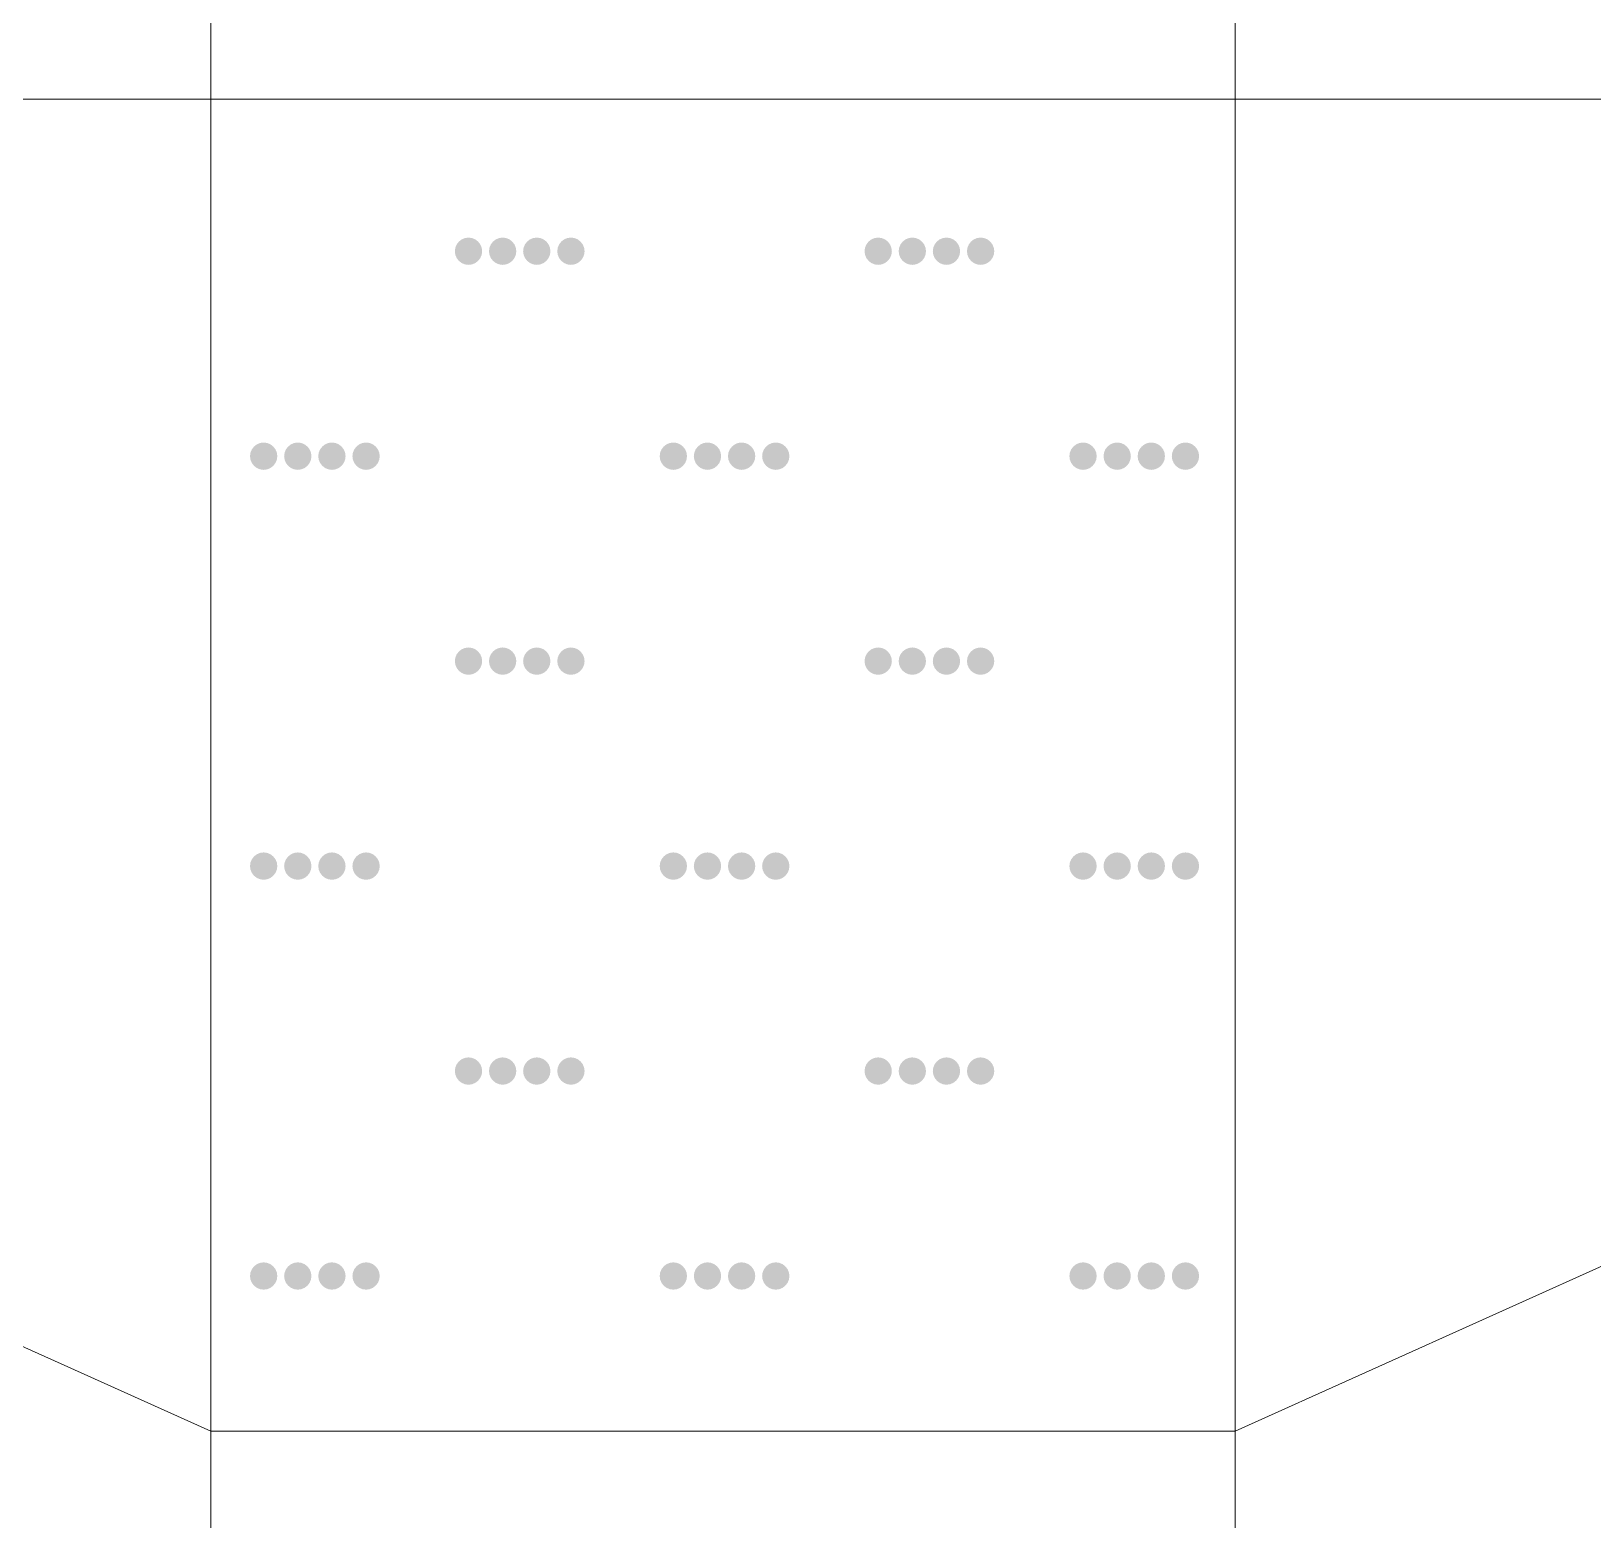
# Model space of a CAD drawing. Header units: inches. Extents: x -27 to 109, y -598 to 26.
# Drawn here: x 17.731 to 20.78, y -423.076 to -420.171 of the extents above; entities that cross this region are included whole.
import ezdxf

# ---------------------------------------------------------------- set-up
doc = ezdxf.new("R2010")
doc.units = ezdxf.units.IN
doc.header["$MEASUREMENT"] = 0
doc.layers.get('0').update_dxf_attribs({"lineweight": 0})

# ---------------------------------------------------------------- blocks, each defined once
blk = doc.blocks.new('lr_block_89')
at = {"true_color": 0x000000}
for points in [[(18.6105, -420.6076), (18.6114, -420.6007), (18.6105, -420.5938), (18.6078, -420.5874), (18.6035, -420.5819), (18.5981, -420.5776), (18.5917, -420.575), (18.5847, -420.574), (18.5778, -420.575), (18.5714, -420.5776), (18.5659, -420.5819), (18.5617, -420.5874), (18.559, -420.5938), (18.5581, -420.6007), (18.559, -420.6076), (18.5617, -420.614), (18.5659, -420.6195), (18.5714, -420.6237), (18.5778, -420.6264), (18.5847, -420.6273), (18.5917, -420.6264), (18.5981, -420.6237), (18.6035, -420.6195), (18.6078, -420.614)], [(18.6771, -420.6076), (18.6781, -420.6007), (18.6771, -420.5938), (18.6745, -420.5874), (18.6702, -420.5819), (18.6647, -420.5776), (18.6583, -420.575), (18.6514, -420.574), (18.6445, -420.575), (18.6381, -420.5776), (18.6326, -420.5819), (18.6283, -420.5874), (18.6257, -420.5938), (18.6247, -420.6007), (18.6257, -420.6076), (18.6283, -420.614), (18.6326, -420.6195), (18.6381, -420.6237), (18.6445, -420.6264), (18.6514, -420.6273), (18.6583, -420.6264), (18.6647, -420.6237), (18.6702, -420.6195), (18.6745, -420.614)], [(18.7438, -420.6076), (18.7447, -420.6007), (18.7438, -420.5938), (18.7411, -420.5874), (18.7369, -420.5819), (18.7314, -420.5776), (18.725, -420.575), (18.7181, -420.574), (18.7111, -420.575), (18.7047, -420.5776), (18.6993, -420.5819), (18.695, -420.5874), (18.6923, -420.5938), (18.6914, -420.6007), (18.6923, -420.6076), (18.695, -420.614), (18.6993, -420.6195), (18.7047, -420.6237), (18.7111, -420.6264), (18.7181, -420.6273), (18.725, -420.6264), (18.7314, -420.6237), (18.7369, -420.6195), (18.7411, -420.614)], [(18.8105, -420.6076), (18.8114, -420.6007), (18.8105, -420.5938), (18.8078, -420.5874), (18.8035, -420.5819), (18.7981, -420.5776), (18.7917, -420.575), (18.7847, -420.574), (18.7778, -420.575), (18.7714, -420.5776), (18.7659, -420.5819), (18.7617, -420.5874), (18.759, -420.5938), (18.7581, -420.6007), (18.759, -420.6076), (18.7617, -420.614), (18.7659, -420.6195), (18.7714, -420.6237), (18.7778, -420.6264), (18.7847, -420.6273), (18.7917, -420.6264), (18.7981, -420.6237), (18.8035, -420.6195), (18.8078, -420.614)], [(19.4105, -420.6076), (19.4114, -420.6007), (19.4105, -420.5938), (19.4078, -420.5874), (19.4035, -420.5819), (19.3981, -420.5776), (19.3917, -420.575), (19.3847, -420.574), (19.3778, -420.575), (19.3714, -420.5776), (19.3659, -420.5819), (19.3617, -420.5874), (19.359, -420.5938), (19.3581, -420.6007), (19.359, -420.6076), (19.3617, -420.614), (19.3659, -420.6195), (19.3714, -420.6237), (19.3778, -420.6264), (19.3847, -420.6273), (19.3917, -420.6264), (19.3981, -420.6237), (19.4035, -420.6195), (19.4078, -420.614)], [(19.4771, -420.6076), (19.4781, -420.6007), (19.4771, -420.5938), (19.4745, -420.5874), (19.4702, -420.5819), (19.4647, -420.5776), (19.4583, -420.575), (19.4514, -420.574), (19.4445, -420.575), (19.4381, -420.5776), (19.4326, -420.5819), (19.4283, -420.5874), (19.4257, -420.5938), (19.4247, -420.6007), (19.4257, -420.6076), (19.4283, -420.614), (19.4326, -420.6195), (19.4381, -420.6237), (19.4445, -420.6264), (19.4514, -420.6273), (19.4583, -420.6264), (19.4647, -420.6237), (19.4702, -420.6195), (19.4745, -420.614)], [(19.5438, -420.6076), (19.5447, -420.6007), (19.5438, -420.5938), (19.5411, -420.5874), (19.5369, -420.5819), (19.5314, -420.5776), (19.525, -420.575), (19.5181, -420.574), (19.5111, -420.575), (19.5047, -420.5776), (19.4993, -420.5819), (19.495, -420.5874), (19.4923, -420.5938), (19.4914, -420.6007), (19.4923, -420.6076), (19.495, -420.614), (19.4993, -420.6195), (19.5047, -420.6237), (19.5111, -420.6264), (19.5181, -420.6273), (19.525, -420.6264), (19.5314, -420.6237), (19.5369, -420.6195), (19.5411, -420.614)], [(19.6105, -420.6076), (19.6114, -420.6007), (19.6105, -420.5938), (19.6078, -420.5874), (19.6035, -420.5819), (19.5981, -420.5776), (19.5917, -420.575), (19.5847, -420.574), (19.5778, -420.575), (19.5714, -420.5776), (19.5659, -420.5819), (19.5617, -420.5874), (19.559, -420.5938), (19.5581, -420.6007), (19.559, -420.6076), (19.5617, -420.614), (19.5659, -420.6195), (19.5714, -420.6237), (19.5778, -420.6264), (19.5847, -420.6273), (19.5917, -420.6264), (19.5981, -420.6237), (19.6035, -420.6195), (19.6078, -420.614)], [(18.2105, -421.0076), (18.2114, -421.0007), (18.2105, -420.9937), (18.2078, -420.9873), (18.2035, -420.9819), (18.1981, -420.9776), (18.1917, -420.9749), (18.1847, -420.974), (18.1778, -420.9749), (18.1714, -420.9776), (18.1659, -420.9819), (18.1617, -420.9873), (18.159, -420.9937), (18.1581, -421.0007), (18.159, -421.0076), (18.1617, -421.014), (18.1659, -421.0195), (18.1714, -421.0238), (18.1778, -421.0264), (18.1847, -421.0274), (18.1917, -421.0264), (18.1981, -421.0238), (18.2035, -421.0195), (18.2078, -421.014)], [(18.2771, -421.0076), (18.2781, -421.0007), (18.2771, -420.9937), (18.2745, -420.9873), (18.2702, -420.9819), (18.2647, -420.9776), (18.2583, -420.9749), (18.2514, -420.974), (18.2445, -420.9749), (18.2381, -420.9776), (18.2326, -420.9819), (18.2283, -420.9873), (18.2257, -420.9937), (18.2247, -421.0007), (18.2257, -421.0076), (18.2283, -421.014), (18.2326, -421.0195), (18.2381, -421.0238), (18.2445, -421.0264), (18.2514, -421.0274), (18.2583, -421.0264), (18.2647, -421.0238), (18.2702, -421.0195), (18.2745, -421.014)], [(18.3438, -421.0076), (18.3447, -421.0007), (18.3438, -420.9937), (18.3411, -420.9873), (18.3369, -420.9819), (18.3314, -420.9776), (18.325, -420.9749), (18.3181, -420.974), (18.3111, -420.9749), (18.3047, -420.9776), (18.2993, -420.9819), (18.295, -420.9873), (18.2923, -420.9937), (18.2914, -421.0007), (18.2923, -421.0076), (18.295, -421.014), (18.2993, -421.0195), (18.3047, -421.0238), (18.3111, -421.0264), (18.3181, -421.0274), (18.325, -421.0264), (18.3314, -421.0238), (18.3369, -421.0195), (18.3411, -421.014)], [(18.4105, -421.0076), (18.4114, -421.0007), (18.4105, -420.9937), (18.4078, -420.9873), (18.4035, -420.9819), (18.3981, -420.9776), (18.3917, -420.9749), (18.3847, -420.974), (18.3778, -420.9749), (18.3714, -420.9776), (18.3659, -420.9819), (18.3617, -420.9873), (18.359, -420.9937), (18.3581, -421.0007), (18.359, -421.0076), (18.3617, -421.014), (18.3659, -421.0195), (18.3714, -421.0238), (18.3778, -421.0264), (18.3847, -421.0274), (18.3917, -421.0264), (18.3981, -421.0238), (18.4035, -421.0195), (18.4078, -421.014)], [(19.0105, -421.0076), (19.0114, -421.0007), (19.0105, -420.9937), (19.0078, -420.9873), (19.0035, -420.9819), (18.9981, -420.9776), (18.9917, -420.9749), (18.9847, -420.974), (18.9778, -420.9749), (18.9714, -420.9776), (18.9659, -420.9819), (18.9617, -420.9873), (18.959, -420.9937), (18.9581, -421.0007), (18.959, -421.0076), (18.9617, -421.014), (18.9659, -421.0195), (18.9714, -421.0238), (18.9778, -421.0264), (18.9847, -421.0274), (18.9917, -421.0264), (18.9981, -421.0238), (19.0035, -421.0195), (19.0078, -421.014)], [(19.0771, -421.0076), (19.0781, -421.0007), (19.0771, -420.9937), (19.0745, -420.9873), (19.0702, -420.9819), (19.0647, -420.9776), (19.0583, -420.9749), (19.0514, -420.974), (19.0445, -420.9749), (19.0381, -420.9776), (19.0326, -420.9819), (19.0283, -420.9873), (19.0257, -420.9937), (19.0247, -421.0007), (19.0257, -421.0076), (19.0283, -421.014), (19.0326, -421.0195), (19.0381, -421.0238), (19.0445, -421.0264), (19.0514, -421.0274), (19.0583, -421.0264), (19.0647, -421.0238), (19.0702, -421.0195), (19.0745, -421.014)], [(19.1438, -421.0076), (19.1447, -421.0007), (19.1438, -420.9937), (19.1411, -420.9873), (19.1369, -420.9819), (19.1314, -420.9776), (19.125, -420.9749), (19.1181, -420.974), (19.1111, -420.9749), (19.1047, -420.9776), (19.0993, -420.9819), (19.095, -420.9873), (19.0923, -420.9937), (19.0914, -421.0007), (19.0923, -421.0076), (19.095, -421.014), (19.0993, -421.0195), (19.1047, -421.0238), (19.1111, -421.0264), (19.1181, -421.0274), (19.125, -421.0264), (19.1314, -421.0238), (19.1369, -421.0195), (19.1411, -421.014)], [(19.2105, -421.0076), (19.2114, -421.0007), (19.2105, -420.9937), (19.2078, -420.9873), (19.2035, -420.9819), (19.1981, -420.9776), (19.1917, -420.9749), (19.1847, -420.974), (19.1778, -420.9749), (19.1714, -420.9776), (19.1659, -420.9819), (19.1617, -420.9873), (19.159, -420.9937), (19.1581, -421.0007), (19.159, -421.0076), (19.1617, -421.014), (19.1659, -421.0195), (19.1714, -421.0238), (19.1778, -421.0264), (19.1847, -421.0274), (19.1917, -421.0264), (19.1981, -421.0238), (19.2035, -421.0195), (19.2078, -421.014)], [(19.8105, -421.0076), (19.8114, -421.0007), (19.8105, -420.9937), (19.8078, -420.9873), (19.8035, -420.9819), (19.7981, -420.9776), (19.7917, -420.9749), (19.7847, -420.974), (19.7778, -420.9749), (19.7714, -420.9776), (19.7659, -420.9819), (19.7617, -420.9873), (19.759, -420.9937), (19.7581, -421.0007), (19.759, -421.0076), (19.7617, -421.014), (19.7659, -421.0195), (19.7714, -421.0238), (19.7778, -421.0264), (19.7847, -421.0274), (19.7917, -421.0264), (19.7981, -421.0238), (19.8035, -421.0195), (19.8078, -421.014)], [(19.8771, -421.0076), (19.8781, -421.0007), (19.8771, -420.9937), (19.8745, -420.9873), (19.8702, -420.9819), (19.8647, -420.9776), (19.8583, -420.9749), (19.8514, -420.974), (19.8445, -420.9749), (19.8381, -420.9776), (19.8326, -420.9819), (19.8283, -420.9873), (19.8257, -420.9937), (19.8247, -421.0007), (19.8257, -421.0076), (19.8283, -421.014), (19.8326, -421.0195), (19.8381, -421.0238), (19.8445, -421.0264), (19.8514, -421.0274), (19.8583, -421.0264), (19.8647, -421.0238), (19.8702, -421.0195), (19.8745, -421.014)], [(19.9438, -421.0076), (19.9447, -421.0007), (19.9438, -420.9937), (19.9411, -420.9873), (19.9369, -420.9819), (19.9314, -420.9776), (19.925, -420.9749), (19.9181, -420.974), (19.9111, -420.9749), (19.9047, -420.9776), (19.8993, -420.9819), (19.895, -420.9873), (19.8923, -420.9937), (19.8914, -421.0007), (19.8923, -421.0076), (19.895, -421.014), (19.8993, -421.0195), (19.9047, -421.0238), (19.9111, -421.0264), (19.9181, -421.0274), (19.925, -421.0264), (19.9314, -421.0238), (19.9369, -421.0195), (19.9411, -421.014)], [(20.0105, -421.0076), (20.0114, -421.0007), (20.0105, -420.9937), (20.0078, -420.9873), (20.0035, -420.9819), (19.9981, -420.9776), (19.9917, -420.9749), (19.9847, -420.974), (19.9778, -420.9749), (19.9714, -420.9776), (19.9659, -420.9819), (19.9617, -420.9873), (19.959, -420.9937), (19.9581, -421.0007), (19.959, -421.0076), (19.9617, -421.014), (19.9659, -421.0195), (19.9714, -421.0238), (19.9778, -421.0264), (19.9847, -421.0274), (19.9917, -421.0264), (19.9981, -421.0238), (20.0035, -421.0195), (20.0078, -421.014)], [(18.6105, -421.4076), (18.6114, -421.4007), (18.6105, -421.3938), (18.6078, -421.3874), (18.6035, -421.3819), (18.5981, -421.3776), (18.5917, -421.375), (18.5847, -421.374), (18.5778, -421.375), (18.5714, -421.3776), (18.5659, -421.3819), (18.5617, -421.3874), (18.559, -421.3938), (18.5581, -421.4007), (18.559, -421.4076), (18.5617, -421.414), (18.5659, -421.4195), (18.5714, -421.4237), (18.5778, -421.4264), (18.5847, -421.4273), (18.5917, -421.4264), (18.5981, -421.4237), (18.6035, -421.4195), (18.6078, -421.414)], [(18.6771, -421.4076), (18.6781, -421.4007), (18.6771, -421.3938), (18.6745, -421.3874), (18.6702, -421.3819), (18.6647, -421.3776), (18.6583, -421.375), (18.6514, -421.374), (18.6445, -421.375), (18.6381, -421.3776), (18.6326, -421.3819), (18.6283, -421.3874), (18.6257, -421.3938), (18.6247, -421.4007), (18.6257, -421.4076), (18.6283, -421.414), (18.6326, -421.4195), (18.6381, -421.4237), (18.6445, -421.4264), (18.6514, -421.4273), (18.6583, -421.4264), (18.6647, -421.4237), (18.6702, -421.4195), (18.6745, -421.414)], [(18.7438, -421.4076), (18.7447, -421.4007), (18.7438, -421.3938), (18.7411, -421.3874), (18.7369, -421.3819), (18.7314, -421.3776), (18.725, -421.375), (18.7181, -421.374), (18.7111, -421.375), (18.7047, -421.3776), (18.6993, -421.3819), (18.695, -421.3874), (18.6923, -421.3938), (18.6914, -421.4007), (18.6923, -421.4076), (18.695, -421.414), (18.6993, -421.4195), (18.7047, -421.4237), (18.7111, -421.4264), (18.7181, -421.4273), (18.725, -421.4264), (18.7314, -421.4237), (18.7369, -421.4195), (18.7411, -421.414)], [(18.8105, -421.4076), (18.8114, -421.4007), (18.8105, -421.3938), (18.8078, -421.3874), (18.8035, -421.3819), (18.7981, -421.3776), (18.7917, -421.375), (18.7847, -421.374), (18.7778, -421.375), (18.7714, -421.3776), (18.7659, -421.3819), (18.7617, -421.3874), (18.759, -421.3938), (18.7581, -421.4007), (18.759, -421.4076), (18.7617, -421.414), (18.7659, -421.4195), (18.7714, -421.4237), (18.7778, -421.4264), (18.7847, -421.4273), (18.7917, -421.4264), (18.7981, -421.4237), (18.8035, -421.4195), (18.8078, -421.414)], [(19.4105, -421.4076), (19.4114, -421.4007), (19.4105, -421.3938), (19.4078, -421.3874), (19.4035, -421.3819), (19.3981, -421.3776), (19.3917, -421.375), (19.3847, -421.374), (19.3778, -421.375), (19.3714, -421.3776), (19.3659, -421.3819), (19.3617, -421.3874), (19.359, -421.3938), (19.3581, -421.4007), (19.359, -421.4076), (19.3617, -421.414), (19.3659, -421.4195), (19.3714, -421.4237), (19.3778, -421.4264), (19.3847, -421.4273), (19.3917, -421.4264), (19.3981, -421.4237), (19.4035, -421.4195), (19.4078, -421.414)], [(19.4771, -421.4076), (19.4781, -421.4007), (19.4771, -421.3938), (19.4745, -421.3874), (19.4702, -421.3819), (19.4647, -421.3776), (19.4583, -421.375), (19.4514, -421.374), (19.4445, -421.375), (19.4381, -421.3776), (19.4326, -421.3819), (19.4283, -421.3874), (19.4257, -421.3938), (19.4247, -421.4007), (19.4257, -421.4076), (19.4283, -421.414), (19.4326, -421.4195), (19.4381, -421.4237), (19.4445, -421.4264), (19.4514, -421.4273), (19.4583, -421.4264), (19.4647, -421.4237), (19.4702, -421.4195), (19.4745, -421.414)], [(19.5438, -421.4076), (19.5447, -421.4007), (19.5438, -421.3938), (19.5411, -421.3874), (19.5369, -421.3819), (19.5314, -421.3776), (19.525, -421.375), (19.5181, -421.374), (19.5111, -421.375), (19.5047, -421.3776), (19.4993, -421.3819), (19.495, -421.3874), (19.4923, -421.3938), (19.4914, -421.4007), (19.4923, -421.4076), (19.495, -421.414), (19.4993, -421.4195), (19.5047, -421.4237), (19.5111, -421.4264), (19.5181, -421.4273), (19.525, -421.4264), (19.5314, -421.4237), (19.5369, -421.4195), (19.5411, -421.414)], [(19.6105, -421.4076), (19.6114, -421.4007), (19.6105, -421.3938), (19.6078, -421.3874), (19.6035, -421.3819), (19.5981, -421.3776), (19.5917, -421.375), (19.5847, -421.374), (19.5778, -421.375), (19.5714, -421.3776), (19.5659, -421.3819), (19.5617, -421.3874), (19.559, -421.3938), (19.5581, -421.4007), (19.559, -421.4076), (19.5617, -421.414), (19.5659, -421.4195), (19.5714, -421.4237), (19.5778, -421.4264), (19.5847, -421.4273), (19.5917, -421.4264), (19.5981, -421.4237), (19.6035, -421.4195), (19.6078, -421.414)], [(18.2105, -421.8076), (18.2114, -421.8007), (18.2105, -421.7937), (18.2078, -421.7874), (18.2035, -421.7819), (18.1981, -421.7776), (18.1917, -421.7749), (18.1847, -421.774), (18.1778, -421.7749), (18.1714, -421.7776), (18.1659, -421.7819), (18.1617, -421.7874), (18.159, -421.7937), (18.1581, -421.8007), (18.159, -421.8076), (18.1617, -421.814), (18.1659, -421.8195), (18.1714, -421.8238), (18.1778, -421.8264), (18.1847, -421.8274), (18.1917, -421.8264), (18.1981, -421.8238), (18.2035, -421.8195), (18.2078, -421.814)], [(18.2771, -421.8076), (18.2781, -421.8007), (18.2771, -421.7937), (18.2745, -421.7874), (18.2702, -421.7819), (18.2647, -421.7776), (18.2583, -421.7749), (18.2514, -421.774), (18.2445, -421.7749), (18.2381, -421.7776), (18.2326, -421.7819), (18.2283, -421.7874), (18.2257, -421.7937), (18.2247, -421.8007), (18.2257, -421.8076), (18.2283, -421.814), (18.2326, -421.8195), (18.2381, -421.8238), (18.2445, -421.8264), (18.2514, -421.8274), (18.2583, -421.8264), (18.2647, -421.8238), (18.2702, -421.8195), (18.2745, -421.814)], [(18.3438, -421.8076), (18.3447, -421.8007), (18.3438, -421.7937), (18.3411, -421.7874), (18.3369, -421.7819), (18.3314, -421.7776), (18.325, -421.7749), (18.3181, -421.774), (18.3111, -421.7749), (18.3047, -421.7776), (18.2993, -421.7819), (18.295, -421.7874), (18.2923, -421.7937), (18.2914, -421.8007), (18.2923, -421.8076), (18.295, -421.814), (18.2993, -421.8195), (18.3047, -421.8238), (18.3111, -421.8264), (18.3181, -421.8274), (18.325, -421.8264), (18.3314, -421.8238), (18.3369, -421.8195), (18.3411, -421.814)], [(18.4105, -421.8076), (18.4114, -421.8007), (18.4105, -421.7937), (18.4078, -421.7874), (18.4035, -421.7819), (18.3981, -421.7776), (18.3917, -421.7749), (18.3847, -421.774), (18.3778, -421.7749), (18.3714, -421.7776), (18.3659, -421.7819), (18.3617, -421.7874), (18.359, -421.7937), (18.3581, -421.8007), (18.359, -421.8076), (18.3617, -421.814), (18.3659, -421.8195), (18.3714, -421.8238), (18.3778, -421.8264), (18.3847, -421.8274), (18.3917, -421.8264), (18.3981, -421.8238), (18.4035, -421.8195), (18.4078, -421.814)], [(19.0105, -421.8076), (19.0114, -421.8007), (19.0105, -421.7937), (19.0078, -421.7874), (19.0035, -421.7819), (18.9981, -421.7776), (18.9917, -421.7749), (18.9847, -421.774), (18.9778, -421.7749), (18.9714, -421.7776), (18.9659, -421.7819), (18.9617, -421.7874), (18.959, -421.7937), (18.9581, -421.8007), (18.959, -421.8076), (18.9617, -421.814), (18.9659, -421.8195), (18.9714, -421.8238), (18.9778, -421.8264), (18.9847, -421.8274), (18.9917, -421.8264), (18.9981, -421.8238), (19.0035, -421.8195), (19.0078, -421.814)], [(19.0771, -421.8076), (19.0781, -421.8007), (19.0771, -421.7937), (19.0745, -421.7874), (19.0702, -421.7819), (19.0647, -421.7776), (19.0583, -421.7749), (19.0514, -421.774), (19.0445, -421.7749), (19.0381, -421.7776), (19.0326, -421.7819), (19.0283, -421.7874), (19.0257, -421.7937), (19.0247, -421.8007), (19.0257, -421.8076), (19.0283, -421.814), (19.0326, -421.8195), (19.0381, -421.8238), (19.0445, -421.8264), (19.0514, -421.8274), (19.0583, -421.8264), (19.0647, -421.8238), (19.0702, -421.8195), (19.0745, -421.814)], [(19.1438, -421.8076), (19.1447, -421.8007), (19.1438, -421.7937), (19.1411, -421.7874), (19.1369, -421.7819), (19.1314, -421.7776), (19.125, -421.7749), (19.1181, -421.774), (19.1111, -421.7749), (19.1047, -421.7776), (19.0993, -421.7819), (19.095, -421.7874), (19.0923, -421.7937), (19.0914, -421.8007), (19.0923, -421.8076), (19.095, -421.814), (19.0993, -421.8195), (19.1047, -421.8238), (19.1111, -421.8264), (19.1181, -421.8274), (19.125, -421.8264), (19.1314, -421.8238), (19.1369, -421.8195), (19.1411, -421.814)], [(19.2105, -421.8076), (19.2114, -421.8007), (19.2105, -421.7937), (19.2078, -421.7874), (19.2035, -421.7819), (19.1981, -421.7776), (19.1917, -421.7749), (19.1847, -421.774), (19.1778, -421.7749), (19.1714, -421.7776), (19.1659, -421.7819), (19.1617, -421.7874), (19.159, -421.7937), (19.1581, -421.8007), (19.159, -421.8076), (19.1617, -421.814), (19.1659, -421.8195), (19.1714, -421.8238), (19.1778, -421.8264), (19.1847, -421.8274), (19.1917, -421.8264), (19.1981, -421.8238), (19.2035, -421.8195), (19.2078, -421.814)], [(19.8105, -421.8076), (19.8114, -421.8007), (19.8105, -421.7937), (19.8078, -421.7874), (19.8035, -421.7819), (19.7981, -421.7776), (19.7917, -421.7749), (19.7847, -421.774), (19.7778, -421.7749), (19.7714, -421.7776), (19.7659, -421.7819), (19.7617, -421.7874), (19.759, -421.7937), (19.7581, -421.8007), (19.759, -421.8076), (19.7617, -421.814), (19.7659, -421.8195), (19.7714, -421.8238), (19.7778, -421.8264), (19.7847, -421.8274), (19.7917, -421.8264), (19.7981, -421.8238), (19.8035, -421.8195), (19.8078, -421.814)], [(19.8771, -421.8076), (19.8781, -421.8007), (19.8771, -421.7937), (19.8745, -421.7874), (19.8702, -421.7819), (19.8647, -421.7776), (19.8583, -421.7749), (19.8514, -421.774), (19.8445, -421.7749), (19.8381, -421.7776), (19.8326, -421.7819), (19.8283, -421.7874), (19.8257, -421.7937), (19.8247, -421.8007), (19.8257, -421.8076), (19.8283, -421.814), (19.8326, -421.8195), (19.8381, -421.8238), (19.8445, -421.8264), (19.8514, -421.8274), (19.8583, -421.8264), (19.8647, -421.8238), (19.8702, -421.8195), (19.8745, -421.814)], [(19.9438, -421.8076), (19.9447, -421.8007), (19.9438, -421.7937), (19.9411, -421.7874), (19.9369, -421.7819), (19.9314, -421.7776), (19.925, -421.7749), (19.9181, -421.774), (19.9111, -421.7749), (19.9047, -421.7776), (19.8993, -421.7819), (19.895, -421.7874), (19.8923, -421.7937), (19.8914, -421.8007), (19.8923, -421.8076), (19.895, -421.814), (19.8993, -421.8195), (19.9047, -421.8238), (19.9111, -421.8264), (19.9181, -421.8274), (19.925, -421.8264), (19.9314, -421.8238), (19.9369, -421.8195), (19.9411, -421.814)], [(20.0105, -421.8076), (20.0114, -421.8007), (20.0105, -421.7937), (20.0078, -421.7874), (20.0035, -421.7819), (19.9981, -421.7776), (19.9917, -421.7749), (19.9847, -421.774), (19.9778, -421.7749), (19.9714, -421.7776), (19.9659, -421.7819), (19.9617, -421.7874), (19.959, -421.7937), (19.9581, -421.8007), (19.959, -421.8076), (19.9617, -421.814), (19.9659, -421.8195), (19.9714, -421.8238), (19.9778, -421.8264), (19.9847, -421.8274), (19.9917, -421.8264), (19.9981, -421.8238), (20.0035, -421.8195), (20.0078, -421.814)], [(18.6105, -422.2076), (18.6114, -422.2007), (18.6105, -422.1938), (18.6078, -422.1873), (18.6035, -422.1819), (18.5981, -422.1776), (18.5917, -422.175), (18.5847, -422.174), (18.5778, -422.175), (18.5714, -422.1776), (18.5659, -422.1819), (18.5617, -422.1873), (18.559, -422.1938), (18.5581, -422.2007), (18.559, -422.2076), (18.5617, -422.214), (18.5659, -422.2195), (18.5714, -422.2237), (18.5778, -422.2264), (18.5847, -422.2274), (18.5917, -422.2264), (18.5981, -422.2237), (18.6035, -422.2195), (18.6078, -422.214)], [(18.6771, -422.2076), (18.6781, -422.2007), (18.6771, -422.1938), (18.6745, -422.1873), (18.6702, -422.1819), (18.6647, -422.1776), (18.6583, -422.175), (18.6514, -422.174), (18.6445, -422.175), (18.6381, -422.1776), (18.6326, -422.1819), (18.6283, -422.1873), (18.6257, -422.1938), (18.6247, -422.2007), (18.6257, -422.2076), (18.6283, -422.214), (18.6326, -422.2195), (18.6381, -422.2237), (18.6445, -422.2264), (18.6514, -422.2274), (18.6583, -422.2264), (18.6647, -422.2237), (18.6702, -422.2195), (18.6745, -422.214)], [(18.7438, -422.2076), (18.7447, -422.2007), (18.7438, -422.1938), (18.7411, -422.1873), (18.7369, -422.1819), (18.7314, -422.1776), (18.725, -422.175), (18.7181, -422.174), (18.7111, -422.175), (18.7047, -422.1776), (18.6993, -422.1819), (18.695, -422.1873), (18.6923, -422.1938), (18.6914, -422.2007), (18.6923, -422.2076), (18.695, -422.214), (18.6993, -422.2195), (18.7047, -422.2237), (18.7111, -422.2264), (18.7181, -422.2274), (18.725, -422.2264), (18.7314, -422.2237), (18.7369, -422.2195), (18.7411, -422.214)], [(18.8105, -422.2076), (18.8114, -422.2007), (18.8105, -422.1938), (18.8078, -422.1873), (18.8035, -422.1819), (18.7981, -422.1776), (18.7917, -422.175), (18.7847, -422.174), (18.7778, -422.175), (18.7714, -422.1776), (18.7659, -422.1819), (18.7617, -422.1873), (18.759, -422.1938), (18.7581, -422.2007), (18.759, -422.2076), (18.7617, -422.214), (18.7659, -422.2195), (18.7714, -422.2237), (18.7778, -422.2264), (18.7847, -422.2274), (18.7917, -422.2264), (18.7981, -422.2237), (18.8035, -422.2195), (18.8078, -422.214)], [(19.4105, -422.2076), (19.4114, -422.2007), (19.4105, -422.1938), (19.4078, -422.1873), (19.4035, -422.1819), (19.3981, -422.1776), (19.3917, -422.175), (19.3847, -422.174), (19.3778, -422.175), (19.3714, -422.1776), (19.3659, -422.1819), (19.3617, -422.1873), (19.359, -422.1938), (19.3581, -422.2007), (19.359, -422.2076), (19.3617, -422.214), (19.3659, -422.2195), (19.3714, -422.2237), (19.3778, -422.2264), (19.3847, -422.2274), (19.3917, -422.2264), (19.3981, -422.2237), (19.4035, -422.2195), (19.4078, -422.214)], [(19.4771, -422.2076), (19.4781, -422.2007), (19.4771, -422.1938), (19.4745, -422.1873), (19.4702, -422.1819), (19.4647, -422.1776), (19.4583, -422.175), (19.4514, -422.174), (19.4445, -422.175), (19.4381, -422.1776), (19.4326, -422.1819), (19.4283, -422.1873), (19.4257, -422.1938), (19.4247, -422.2007), (19.4257, -422.2076), (19.4283, -422.214), (19.4326, -422.2195), (19.4381, -422.2237), (19.4445, -422.2264), (19.4514, -422.2274), (19.4583, -422.2264), (19.4647, -422.2237), (19.4702, -422.2195), (19.4745, -422.214)], [(19.5438, -422.2076), (19.5447, -422.2007), (19.5438, -422.1938), (19.5411, -422.1873), (19.5369, -422.1819), (19.5314, -422.1776), (19.525, -422.175), (19.5181, -422.174), (19.5111, -422.175), (19.5047, -422.1776), (19.4993, -422.1819), (19.495, -422.1873), (19.4923, -422.1938), (19.4914, -422.2007), (19.4923, -422.2076), (19.495, -422.214), (19.4993, -422.2195), (19.5047, -422.2237), (19.5111, -422.2264), (19.5181, -422.2274), (19.525, -422.2264), (19.5314, -422.2237), (19.5369, -422.2195), (19.5411, -422.214)], [(19.6105, -422.2076), (19.6114, -422.2007), (19.6105, -422.1938), (19.6078, -422.1873), (19.6035, -422.1819), (19.5981, -422.1776), (19.5917, -422.175), (19.5847, -422.174), (19.5778, -422.175), (19.5714, -422.1776), (19.5659, -422.1819), (19.5617, -422.1873), (19.559, -422.1938), (19.5581, -422.2007), (19.559, -422.2076), (19.5617, -422.214), (19.5659, -422.2195), (19.5714, -422.2237), (19.5778, -422.2264), (19.5847, -422.2274), (19.5917, -422.2264), (19.5981, -422.2237), (19.6035, -422.2195), (19.6078, -422.214)], [(18.2105, -422.6076), (18.2114, -422.6007), (18.2105, -422.5938), (18.2078, -422.5874), (18.2035, -422.5819), (18.1981, -422.5776), (18.1917, -422.575), (18.1847, -422.574), (18.1778, -422.575), (18.1714, -422.5776), (18.1659, -422.5819), (18.1617, -422.5874), (18.159, -422.5938), (18.1581, -422.6007), (18.159, -422.6076), (18.1617, -422.614), (18.1659, -422.6195), (18.1714, -422.6237), (18.1778, -422.6264), (18.1847, -422.6273), (18.1917, -422.6264), (18.1981, -422.6237), (18.2035, -422.6195), (18.2078, -422.614)], [(18.2771, -422.6076), (18.2781, -422.6007), (18.2771, -422.5938), (18.2745, -422.5874), (18.2702, -422.5819), (18.2647, -422.5776), (18.2583, -422.575), (18.2514, -422.574), (18.2445, -422.575), (18.2381, -422.5776), (18.2326, -422.5819), (18.2283, -422.5874), (18.2257, -422.5938), (18.2247, -422.6007), (18.2257, -422.6076), (18.2283, -422.614), (18.2326, -422.6195), (18.2381, -422.6237), (18.2445, -422.6264), (18.2514, -422.6273), (18.2583, -422.6264), (18.2647, -422.6237), (18.2702, -422.6195), (18.2745, -422.614)], [(18.3438, -422.6076), (18.3447, -422.6007), (18.3438, -422.5938), (18.3411, -422.5874), (18.3369, -422.5819), (18.3314, -422.5776), (18.325, -422.575), (18.3181, -422.574), (18.3111, -422.575), (18.3047, -422.5776), (18.2993, -422.5819), (18.295, -422.5874), (18.2923, -422.5938), (18.2914, -422.6007), (18.2923, -422.6076), (18.295, -422.614), (18.2993, -422.6195), (18.3047, -422.6237), (18.3111, -422.6264), (18.3181, -422.6273), (18.325, -422.6264), (18.3314, -422.6237), (18.3369, -422.6195), (18.3411, -422.614)], [(18.4105, -422.6076), (18.4114, -422.6007), (18.4105, -422.5938), (18.4078, -422.5874), (18.4035, -422.5819), (18.3981, -422.5776), (18.3917, -422.575), (18.3847, -422.574), (18.3778, -422.575), (18.3714, -422.5776), (18.3659, -422.5819), (18.3617, -422.5874), (18.359, -422.5938), (18.3581, -422.6007), (18.359, -422.6076), (18.3617, -422.614), (18.3659, -422.6195), (18.3714, -422.6237), (18.3778, -422.6264), (18.3847, -422.6273), (18.3917, -422.6264), (18.3981, -422.6237), (18.4035, -422.6195), (18.4078, -422.614)], [(19.0105, -422.6076), (19.0114, -422.6007), (19.0105, -422.5938), (19.0078, -422.5874), (19.0035, -422.5819), (18.9981, -422.5776), (18.9917, -422.575), (18.9847, -422.574), (18.9778, -422.575), (18.9714, -422.5776), (18.9659, -422.5819), (18.9617, -422.5874), (18.959, -422.5938), (18.9581, -422.6007), (18.959, -422.6076), (18.9617, -422.614), (18.9659, -422.6195), (18.9714, -422.6237), (18.9778, -422.6264), (18.9847, -422.6273), (18.9917, -422.6264), (18.9981, -422.6237), (19.0035, -422.6195), (19.0078, -422.614)], [(19.0771, -422.6076), (19.0781, -422.6007), (19.0771, -422.5938), (19.0745, -422.5874), (19.0702, -422.5819), (19.0647, -422.5776), (19.0583, -422.575), (19.0514, -422.574), (19.0445, -422.575), (19.0381, -422.5776), (19.0326, -422.5819), (19.0283, -422.5874), (19.0257, -422.5938), (19.0247, -422.6007), (19.0257, -422.6076), (19.0283, -422.614), (19.0326, -422.6195), (19.0381, -422.6237), (19.0445, -422.6264), (19.0514, -422.6273), (19.0583, -422.6264), (19.0647, -422.6237), (19.0702, -422.6195), (19.0745, -422.614)], [(19.1438, -422.6076), (19.1447, -422.6007), (19.1438, -422.5938), (19.1411, -422.5874), (19.1369, -422.5819), (19.1314, -422.5776), (19.125, -422.575), (19.1181, -422.574), (19.1111, -422.575), (19.1047, -422.5776), (19.0993, -422.5819), (19.095, -422.5874), (19.0923, -422.5938), (19.0914, -422.6007), (19.0923, -422.6076), (19.095, -422.614), (19.0993, -422.6195), (19.1047, -422.6237), (19.1111, -422.6264), (19.1181, -422.6273), (19.125, -422.6264), (19.1314, -422.6237), (19.1369, -422.6195), (19.1411, -422.614)], [(19.2105, -422.6076), (19.2114, -422.6007), (19.2105, -422.5938), (19.2078, -422.5874), (19.2035, -422.5819), (19.1981, -422.5776), (19.1917, -422.575), (19.1847, -422.574), (19.1778, -422.575), (19.1714, -422.5776), (19.1659, -422.5819), (19.1617, -422.5874), (19.159, -422.5938), (19.1581, -422.6007), (19.159, -422.6076), (19.1617, -422.614), (19.1659, -422.6195), (19.1714, -422.6237), (19.1778, -422.6264), (19.1847, -422.6273), (19.1917, -422.6264), (19.1981, -422.6237), (19.2035, -422.6195), (19.2078, -422.614)], [(19.8105, -422.6076), (19.8114, -422.6007), (19.8105, -422.5938), (19.8078, -422.5874), (19.8035, -422.5819), (19.7981, -422.5776), (19.7917, -422.575), (19.7847, -422.574), (19.7778, -422.575), (19.7714, -422.5776), (19.7659, -422.5819), (19.7617, -422.5874), (19.759, -422.5938), (19.7581, -422.6007), (19.759, -422.6076), (19.7617, -422.614), (19.7659, -422.6195), (19.7714, -422.6237), (19.7778, -422.6264), (19.7847, -422.6273), (19.7917, -422.6264), (19.7981, -422.6237), (19.8035, -422.6195), (19.8078, -422.614)], [(19.8771, -422.6076), (19.8781, -422.6007), (19.8771, -422.5938), (19.8745, -422.5874), (19.8702, -422.5819), (19.8647, -422.5776), (19.8583, -422.575), (19.8514, -422.574), (19.8445, -422.575), (19.8381, -422.5776), (19.8326, -422.5819), (19.8283, -422.5874), (19.8257, -422.5938), (19.8247, -422.6007), (19.8257, -422.6076), (19.8283, -422.614), (19.8326, -422.6195), (19.8381, -422.6237), (19.8445, -422.6264), (19.8514, -422.6273), (19.8583, -422.6264), (19.8647, -422.6237), (19.8702, -422.6195), (19.8745, -422.614)], [(19.9438, -422.6076), (19.9447, -422.6007), (19.9438, -422.5938), (19.9411, -422.5874), (19.9369, -422.5819), (19.9314, -422.5776), (19.925, -422.575), (19.9181, -422.574), (19.9111, -422.575), (19.9047, -422.5776), (19.8993, -422.5819), (19.895, -422.5874), (19.8923, -422.5938), (19.8914, -422.6007), (19.8923, -422.6076), (19.895, -422.614), (19.8993, -422.6195), (19.9047, -422.6237), (19.9111, -422.6264), (19.9181, -422.6273), (19.925, -422.6264), (19.9314, -422.6237), (19.9369, -422.6195), (19.9411, -422.614)], [(20.0105, -422.6076), (20.0114, -422.6007), (20.0105, -422.5938), (20.0078, -422.5874), (20.0035, -422.5819), (19.9981, -422.5776), (19.9917, -422.575), (19.9847, -422.574), (19.9778, -422.575), (19.9714, -422.5776), (19.9659, -422.5819), (19.9617, -422.5874), (19.959, -422.5938), (19.9581, -422.6007), (19.959, -422.6076), (19.9617, -422.614), (19.9659, -422.6195), (19.9714, -422.6237), (19.9778, -422.6264), (19.9847, -422.6273), (19.9917, -422.6264), (19.9981, -422.6237), (20.0035, -422.6195), (20.0078, -422.614)]]:
    blk.add_hatch(color=18, dxfattribs=at).paths.add_polyline_path(points, flags=17)

msp = doc.modelspace()

# ---------------------------------------------------------------- linework, layer by layer
at = {"linetype": 'Continuous', "lineweight": 15}
for p, q in [((18.0817, -417.0537), (18.0817, -420.3038)), ((20.0817, -417.0537), (20.0817, -420.3038)), ((17.0817, -420.3038), (18.0817, -420.3038)), ((18.0817, -420.3038), (20.0817, -420.3038)), ((18.0817, -420.3038), (18.0817, -422.9038)), ((21.0817, -420.3038), (20.0817, -420.3038)), ((20.0817, -420.3038), (20.0817, -422.9038)), ((17.0817, -422.4538), (18.0817, -422.9038)), ((21.0817, -422.4538), (20.0817, -422.9038)), ((18.0817, -422.9038), (20.0817, -422.9038)), ((18.0817, -422.9038), (18.0817, -425.2538)), ((20.0817, -422.9038), (20.0817, -425.2538))]:
    msp.add_line(p, q, dxfattribs=at)

# ---------------------------------------------------------------- block references
at = {"color": 7}
msp.add_blockref('lr_block_89', (0, 0), dxfattribs=at)

doc.saveas('drawing.dxf')
